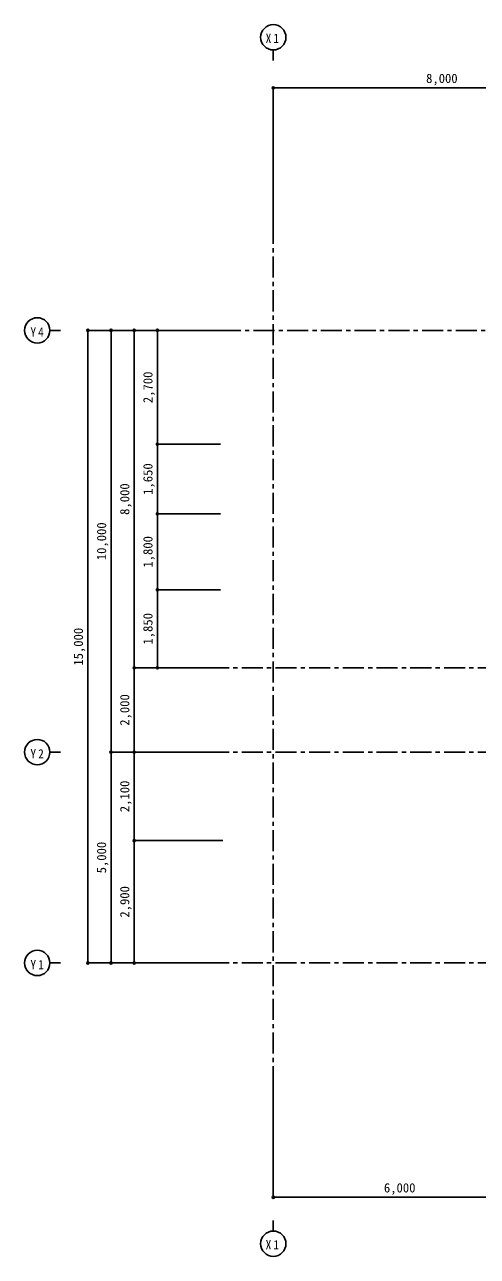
# Model space of a CAD drawing. Units: millimetres at full size, sheet at 1:100. Extents: x -20673 to 27051, y -14414 to 14793.
# Drawn here: x -20673 to -9932, y -14414 to 14793 of the extents above; entities that cross this region are included whole.
import ezdxf
from ezdxf.enums import TextEntityAlignment as Align

# ---------------------------------------------------------------- set-up
doc = ezdxf.new("R2010")
doc.units = ezdxf.units.MM
doc.header["$LTSCALE"] = 100
doc.header["$PDMODE"] = 32
doc.header["$PDSIZE"] = 50
doc.linetypes.add('CHAIN1', pattern=[8, 5, -1, 1, -1])
for name, color, linetype in [('6-1', 4, 'CHAIN1'), ('6-6', 7, 'Continuous'), ('6-C', 7, 'Continuous')]:
    doc.layers.add(name, color=color, linetype=linetype)
doc.styles.add('ＭＳ ゴシック', font='')
doc.styles.get('ＭＳ ゴシック').set_extended_font_data('MS Gothic')

msp = doc.modelspace()

# ---------------------------------------------------------------- linework, layer by layer
at = {"layer": '6-1'}
for p, q in [((-14773.2, 10093.3), (-14773.2, -10006.7)), ((10856.2, 7543.3), (-15973.2, 7543.3)), ((-16323.2, -456.7), (237.2, -456.7)), ((-16323.2, -2456.7), (10856.2, -2456.7)), ((-16323.2, -7456.7), (10856.2, -7456.7))]:
    msp.add_line(p, q, dxfattribs=at)
at = {"layer": '6-6'}
for p, q in [((-14773.2, 14193.3), (-14773.2, 13943.3)), ((-14773.2, 10093.3), (-14773.2, 13293.3)), ((-14773.2, 13293.3), (-6773.2, 13293.3)), ((-19173.2, -7456.7), (-19173.2, 7543.3)), ((-18623.2, -2456.7), (-18623.2, 7543.3)), ((-18073.2, -456.7), (-18073.2, 7543.3)), ((-17523.2, 4843.3), (-17523.2, 7543.3)), ((-17523.2, 3193.3), (-17523.2, 4843.3)), ((-17523.2, 1393.3), (-17523.2, 3193.3)), ((-17523.2, -456.7), (-17523.2, 1393.3)), ((-18073.2, -2456.7), (-18073.2, -456.7)), ((-18623.2, -7456.7), (-18623.2, -2456.7)), ((-18073.2, -4556.7), (-18073.2, -2456.7)), ((-18073.2, -7456.7), (-18073.2, -4556.7)), ((-14773.2, -10006.7), (-14773.2, -13014.5)), ((-14773.2, -13014.5), (-8773.2, -13014.5)), ((-14773.2, -13814.5), (-14773.2, -13564.5))]:
    msp.add_line(p, q, dxfattribs=at)
for centre in [(-14773.2, 14493.3), (-14773.2, -14114.5)]:
    msp.add_circle(centre, 300, dxfattribs=at)
for p in [(-14773.2, 13293.3), (-14773.2, -13014.5)]:
    msp.add_point(p, dxfattribs=at)
at = {"layer": '6-C'}
for p, q in [((-20073.2, 7543.3), (-19823.2, 7543.3)), ((-15973.2, 7543.3), (-19173.2, 7543.3)), ((-17523.2, 4843.3), (-16023.2, 4843.3)), ((-17523.2, 3193.3), (-16023.2, 3193.3)), ((-17523.2, 1393.3), (-16023.2, 1393.3)), ((-15973.2, -456.7), (-18073.2, -456.7)), ((-20073.2, -2456.7), (-19823.2, -2456.7)), ((-15973.2, -2456.7), (-18623.2, -2456.7)), ((-15973.2, -4556.7), (-18073.2, -4556.7)), ((-20073.2, -7456.7), (-19823.2, -7456.7)), ((-15973.2, -7456.7), (-19173.2, -7456.7))]:
    msp.add_line(p, q, dxfattribs=at)
for centre in [(-20373.2, 7543.3), (-20373.2, -2456.7), (-20373.2, -7456.7)]:
    msp.add_circle(centre, 300, dxfattribs=at)
for p in [(-19173.2, 7543.3), (-18623.2, 7543.3), (-18073.2, 7543.3), (-17523.2, 7543.3), (-17523.2, 4843.3), (-17523.2, 3193.3), (-17523.2, 1393.3), (-18073.2, -456.7), (-17523.2, -456.7), (-18623.2, -2456.7), (-18073.2, -2456.7), (-18073.2, -4556.7), (-19173.2, -7456.7), (-18623.2, -7456.7), (-18073.2, -7456.7)]:
    msp.add_point(p, dxfattribs=at)

# ---------------------------------------------------------------- texts
at = {"layer": '6-6', "color": 3, "style": 'ＭＳ ゴシック'}
for s, p in [('8,000', (-11148.2, 13343.3)), ('6,000', (-12148.2, -12964.5))]:
    msp.add_text(s, height=219.9, dxfattribs=at).set_placement(p, align=Align.BOTTOM_LEFT)
at = {"layer": '6-6', "color": 3, "char_height": 219.9, "attachment_point": 7, "style": 'ＭＳ ゴシック'}
for insert in [(-14955.4, 14358.3), (-14955.4, -14249.5)]:
    msp.add_mtext('\\T1.36;\\W0.9;X1', dxfattribs=dict(at, insert=insert))
at = {"layer": '6-C', "color": 3, "style": 'ＭＳ ゴシック'}
for s, p in [('2,700', (-17573.2, 5818.3)), ('1,650', (-17573.2, 3643.3)), ('8,000', (-18123.2, 3168.3)), ('10,000', (-18673.2, 2093.3)), ('1,800', (-17573.2, 1918.3)), ('1,850', (-17573.2, 93.3)), ('15,000', (-19223.2, -406.7)), ('2,000', (-18123.2, -1831.7)), ('2,100', (-18123.2, -3881.7)), ('5,000', (-18673.2, -5331.7)), ('2,900', (-18123.2, -6381.7))]:
    msp.add_text(s, height=219.9, rotation=90, dxfattribs=at).set_placement(p, align=Align.BOTTOM_LEFT)
at = {"layer": '6-C', "color": 3, "char_height": 219.9, "attachment_point": 7, "style": 'ＭＳ ゴシック'}
for s, insert in [('\\T1.36;\\W0.9;Y4', (-20535.7, 7393.3)), ('\\T1.36;\\W0.9;Y2', (-20535.7, -2606.7)), ('\\T1.36;\\W0.9;Y1', (-20535.7, -7606.7))]:
    msp.add_mtext(s, dxfattribs=dict(at, insert=insert))

doc.saveas('drawing.dxf')
